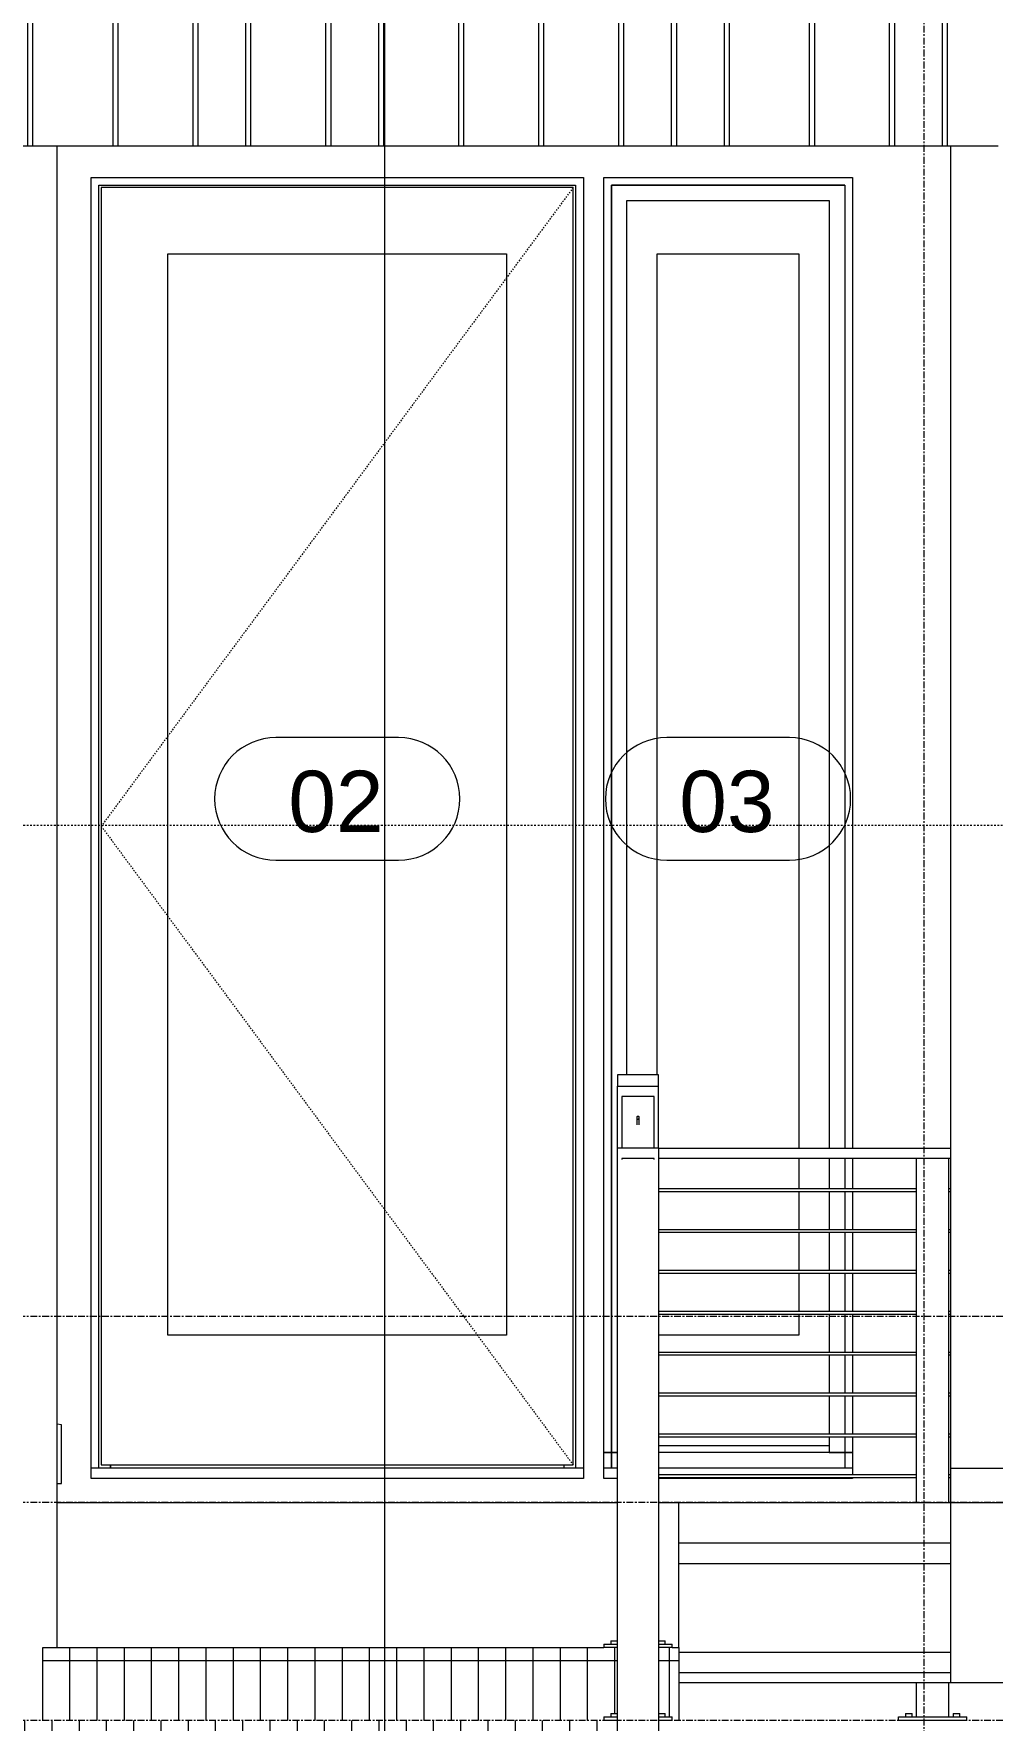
# Model space of a CAD drawing. Header units: inches. Extents: x -9021 to -7183, y -226 to 478.
# Drawn here: x -8691.9 to -8621.6, y 2.4 to 126.2 of the extents above; entities that cross this region are included whole.
import ezdxf

# ---------------------------------------------------------------- set-up
doc = ezdxf.new("R2010")
doc.units = ezdxf.units.IN
doc.header["$MEASUREMENT"] = 0
for name, pattern in [('Aligning Line 1_8_', [0.25, 0.125, -0.125]), ('Dash 1_16_', [0.125, 0.0625, -0.0625]), ('Grid Line 1_2_', [0.875, 0.5, -0.125, 0.125, -0.125])]:
    doc.linetypes.add(name, pattern=pattern)
for name, color, linetype, lineweight in [('A-DOOR', 31, 'Continuous', 18), ('A-DOOR-1', 31, 'Continuous', 9), ('A-DOOR-2', 31, 'Dash 1_16_', 9), ('A-DOOR-FRAM', 31, 'Continuous', 9), ('A-DOOR-IDEN', 31, 'Continuous', 9), ('A-FLOR', 192, 'Continuous', 18), ('A-FLOR-HRAL', 11, 'Continuous', 9), ('A-FLOR-LEVL-1', 51, 'Grid Line 1_2_', 9), ('A-GLAZ', 151, 'Continuous', 18), ('A-GLAZ-1', 151, 'Continuous', 9), ('A-WALL', 113, 'Continuous', 18), ('A-WALL-PATT-1', 111, 'Continuous', 9), ('G-ANNO-SYMB', 111, 'Aligning Line 1_8_', 9), ('G-ANNO-SYMB-1', 111, 'Continuous', 9), ('I-WALL', 2, 'Continuous', 18), ('S-BEAM', 12, 'Continuous', 9), ('S-GRID-1', 1, 'Grid Line 1_2_', 9), ('S-STRS', 31, 'Continuous', 9)]:
    doc.layers.add(name, color=color, linetype=linetype, lineweight=lineweight)
doc.styles.add('Arial_1', font='arial.ttf', dxfattribs={"height": 4.5})
pattern_1 = [(90, (-8715.264, 2.375), (-2, 1e-16), [])]
pattern_2 = [(90, (-8624.88, 114.3), (-51.125, 3e-15), [24, 0, 0, 0]), (90, (-8619.38, 114.3), (-51.125, 3e-15), [24, 0, 0, 0]), (90, (-8619.007, 114.3), (-51.125, 3e-15), [24, 0, 0, 0]), (90, (-8615.507, 114.3), (-51.125, 3e-15), [24, 0, 0, 0]), (90, (-8615.13, 114.3), (-51.125, 3e-15), [24, 0, 0, 0]), (90, (-8609.63, 114.3), (-51.125, 3e-15), [24, 0, 0, 0]), (90, (-8609.257, 114.3), (-51.125, 3e-15), [24, 0, 0, 0]), (90, (-8597.88, 114.3), (-51.125, 3e-15), [24, 0, 0, 0]), (90, (-8597.507, 114.3), (-51.125, 3e-15), [24, 0, 0, 0]), (90, (-8594.007, 114.3), (-51.125, 3e-15), [24, 0, 0, 0]), (90, (-8593.63, 114.3), (-51.125, 3e-15), [24, 0, 0, 0]), (90, (-8590.13, 114.3), (-51.125, 3e-15), [24, 0, 0, 0]), (90, (-8589.757, 114.3), (-51.125, 3e-15), [24, 0, 0, 0]), (90, (-8583.88, 114.3), (-51.125, 3e-15), [24, 0, 0, 0]), (90, (-8583.507, 114.3), (-51.125, 3e-15), [24, 0, 0, 0]), (90, (-8578.007, 114.3), (-51.125, 3e-15), [24, 0, 0, 0]), (90, (-8577.63, 114.3), (-51.125, 3e-15), [24, 0, 0, 0]), (90, (-8574.13, 114.3), (-51.125, 3e-15), [24, 0, 0, 0]), (90, (-8603.757, 114.3), (-51.125, 3e-15), [24, 0, 0, 0]), (90, (-8603.38, 114.3), (-51.125, 3e-15), [24, 0, 0, 0])]

# ---------------------------------------------------------------- blocks, each defined once
blk = doc.blocks.new('Railing - 2_ x 1_2_ 2-V2-BUILDING ELEVATION - NORTH _LAKE_')
at = {"layer": 'A-FLOR-HRAL'}
for p, q in [((-8648.76, 43.62), (-8648.76, 43.53)), ((-8646.38, 43.62), (-8648.76, 43.62)), ((-8646.38, 43.53), (-8646.38, 43.62)), ((-8650.07, 2.62), (-8649.07, 2.62)), ((-8650.07, 2.62), (-8650.07, 2.37)), ((-8649.57, 2.87), (-8649.57, 2.62)), ((-8649.57, 2.87), (-8649.07, 2.87)), ((-8646.07, 2.87), (-8645.57, 2.87)), ((-8646.07, 2.62), (-8645.07, 2.62)), ((-8645.57, 2.62), (-8645.57, 2.87)), ((-8645.07, 2.37), (-8645.07, 2.62)), ((-8649.07, 2.37), (-8650.07, 2.37)), ((-8645.07, 2.37), (-8646.07, 2.37))]:
    blk.add_line(p, q, dxfattribs=at)
blk = doc.blocks.new('Railing - Railing-1123708-BUILDING ELEVATION - NORTH _LAKE_')
at = {"layer": 'A-FLOR-HRAL'}
for p, q in [((-8649.07, -67.12), (-8649.07, 44.37)), ((-8646.07, 44.37), (-8649.07, 44.37)), ((-8646.07, 44.37), (-8646.07, -67.12))]:
    blk.add_line(p, q, dxfattribs=at)
blk.add_blockref('Railing - 2_ x 1_2_ 2-V2-BUILDING ELEVATION - NORTH _LAKE_', (0, 0))
blk = doc.blocks.new('Window-Picture-Andersen-A_Series - APW21080-2457717-BUILDING ELEVATION - NORTH _LAKE_')
at = {"layer": 'A-GLAZ-1'}
for p, q in [((-8689.88, 24.06), (-8690.19, 24.12)), ((-8689.88, 19.75), (-8689.88, 24.06)), ((-8690.19, 19.75), (-8689.88, 19.75))]:
    blk.add_line(p, q, dxfattribs=at)
blk = doc.blocks.new('Door-Outswing-Andersen-A_Series-Single - FWOD3180-2052488-BUILDING ELEVATION - NORTH _LAKE_')
at = {"layer": 'A-DOOR'}
for p, q in [((-8687.14, 20.87), (-8687.14, 115.06)), ((-8687.14, 115.06), (-8652.15, 115.06)), ((-8652.33, 114.87), (-8686.96, 114.87)), ((-8686.96, 114.87), (-8686.96, 21.13)), ((-8652.33, 21.13), (-8652.33, 114.87)), ((-8652.15, 115.06), (-8652.15, 20.87)), ((-8682.08, 30.63), (-8682.08, 110)), ((-8682.08, 110), (-8657.21, 110)), ((-8657.21, 110), (-8657.21, 30.63)), ((-8657.21, 30.63), (-8682.08, 30.63)), ((-8686.96, 21.13), (-8652.33, 21.13)), ((-8686.29, 20.87), (-8686.29, 21.13)), ((-8686.29, 21.13), (-8686.29, 20.87)), ((-8653.01, 21.13), (-8653.01, 20.87)), ((-8653.01, 21.13), (-8653.01, 20.87)), ((-8687.71, 20.12), (-8687.71, 20.87)), ((-8651.58, 20.87), (-8687.71, 20.87)), ((-8651.58, 20.12), (-8687.71, 20.12)), ((-8651.58, 20.87), (-8651.58, 20.12))]:
    blk.add_line(p, q, dxfattribs=at)
at = {"layer": 'A-DOOR-2'}
for p, q in [((-8652.33, 114.87), (-8686.96, 68)), ((-8686.96, 68), (-8652.33, 21.13))]:
    blk.add_line(p, q, dxfattribs=at)
blk = doc.blocks.new('Door-Sidelight-Andersen-A_Series - FWSLD-1780-2008674-BUILDING ELEVATION - NORTH _LAKE_')
at = {"layer": 'A-DOOR'}
for p, q in [((-8649.52, 20.87), (-8649.52, 115.06)), ((-8649.52, 115.06), (-8632.4, 115.06)), ((-8648.39, 49.76), (-8648.39, 113.93)), ((-8648.39, 113.93), (-8633.53, 113.93)), ((-8633.53, 113.93), (-8633.53, 44.37)), ((-8632.4, 115.06), (-8632.4, 44.37)), ((-8646.15, 49.76), (-8646.15, 110)), ((-8646.15, 110), (-8635.77, 110)), ((-8635.77, 110), (-8635.77, 44.37)), ((-8635.77, 43.62), (-8635.77, 41.37)), ((-8633.53, 43.62), (-8633.53, 41.37)), ((-8632.4, 43.62), (-8632.4, 41.37)), ((-8635.77, 41.19), (-8635.77, 38.37)), ((-8633.53, 41.19), (-8633.53, 38.37)), ((-8632.4, 41.19), (-8632.4, 38.37)), ((-8635.77, 38.19), (-8635.77, 35.37)), ((-8633.53, 38.19), (-8633.53, 35.37)), ((-8632.4, 38.19), (-8632.4, 35.37)), ((-8635.77, 35.19), (-8635.77, 32.37)), ((-8633.53, 35.19), (-8633.53, 32.37)), ((-8632.4, 35.19), (-8632.4, 32.37)), ((-8635.77, 32.19), (-8635.77, 30.63)), ((-8633.53, 32.19), (-8633.53, 29.37)), ((-8632.4, 32.19), (-8632.4, 29.37)), ((-8635.77, 30.63), (-8646.07, 30.63)), ((-8633.53, 29.19), (-8633.53, 26.37)), ((-8632.4, 29.19), (-8632.4, 26.37)), ((-8633.53, 26.19), (-8633.53, 23.37)), ((-8632.4, 26.19), (-8632.4, 23.37)), ((-8633.53, 22.51), (-8646.07, 22.51)), ((-8633.53, 23.19), (-8633.53, 22.02)), ((-8632.4, 23.19), (-8632.4, 20.87)), ((-8649.07, 22.02), (-8650.08, 22.02)), ((-8650.08, 22.02), (-8649.07, 22.02)), ((-8631.83, 22.02), (-8646.07, 22.02)), ((-8633.53, 22.02), (-8631.83, 22.02)), ((-8650.08, 20.12), (-8650.08, 20.87)), ((-8649.07, 20.87), (-8650.08, 20.87)), ((-8649.07, 20.12), (-8650.08, 20.12)), ((-8631.83, 20.87), (-8646.07, 20.87)), ((-8631.83, 20.12), (-8646.07, 20.12)), ((-8631.83, 20.87), (-8631.83, 20.37)), ((-8631.83, 20.19), (-8631.83, 20.12))]:
    blk.add_line(p, q, dxfattribs=at)
at = {"layer": 'A-DOOR-1'}
for p, q in [((-8646.15, 49.76), (-8646.15, 110)), ((-8646.15, 110), (-8635.77, 110)), ((-8635.77, 110), (-8635.77, 44.37)), ((-8635.77, 43.62), (-8635.77, 41.37)), ((-8635.77, 41.19), (-8635.77, 38.37)), ((-8635.77, 38.19), (-8635.77, 35.37)), ((-8635.77, 35.19), (-8635.77, 32.37)), ((-8635.77, 32.19), (-8635.77, 30.63)), ((-8635.77, 30.63), (-8646.07, 30.63))]:
    blk.add_line(p, q, dxfattribs=at)
at = {"layer": 'A-DOOR-FRAM'}
for p, q in [((-8632.4, 115.06), (-8649.52, 115.06)), ((-8649.52, 115.06), (-8649.52, 20.87)), ((-8632.4, 115.06), (-8632.4, 44.37)), ((-8632.4, 43.62), (-8632.4, 41.37)), ((-8632.4, 41.19), (-8632.4, 38.37)), ((-8632.4, 38.19), (-8632.4, 35.37)), ((-8632.4, 35.19), (-8632.4, 32.37)), ((-8632.4, 32.19), (-8632.4, 29.37)), ((-8632.4, 29.19), (-8632.4, 26.37)), ((-8632.4, 26.19), (-8632.4, 23.37)), ((-8633.53, 22.51), (-8646.07, 22.51)), ((-8632.4, 23.19), (-8632.4, 20.87))]:
    blk.add_line(p, q, dxfattribs=at)
blk = doc.blocks.new('Plywood Web Joist - 9 1_2_ TJI110 _ 16_ O_C_-1953454-BUILDING ELEVATION - NORTH _LAKE_')
at = {"layer": 'S-BEAM'}
for p, q in [((-8624.63, 15.38), (-8644.57, 15.38)), ((-8644.57, 13.88), (-8624.63, 13.88)), ((-8644.57, 7.38), (-8624.63, 7.38)), ((-8644.57, 5.88), (-8624.63, 5.88))]:
    blk.add_line(p, q, dxfattribs=at)
blk = doc.blocks.new('Railing - 2_ x 1_2_ 2-V14-BUILDING ELEVATION - NORTH _LAKE_')
at = {"layer": 'A-FLOR-HRAL'}
for p, q in [((-8627.13, 18.38), (-8627.13, 43.62)), ((-8624.76, 18.38), (-8624.76, 43.62)), ((-8627.13, 2.62), (-8627.13, 5.13)), ((-8624.76, 2.62), (-8624.76, 5.13)), ((-8628.44, 2.62), (-8623.44, 2.62)), ((-8628.44, 2.37), (-8628.44, 2.62)), ((-8627.94, 2.87), (-8627.94, 2.62)), ((-8627.94, 2.87), (-8627.69, 2.87)), ((-8627.69, 2.87), (-8627.44, 2.87)), ((-8627.44, 2.62), (-8627.44, 2.87)), ((-8624.44, 2.87), (-8624.44, 2.62)), ((-8624.44, 2.87), (-8624.19, 2.87)), ((-8624.19, 2.87), (-8623.94, 2.87)), ((-8623.94, 2.62), (-8623.94, 2.87)), ((-8623.44, 2.37), (-8623.44, 2.62)), ((-8623.44, 2.37), (-8628.44, 2.37))]:
    blk.add_line(p, q, dxfattribs=at)
blk = doc.blocks.new('Railing - 2_ x 1_2_ 2-1997182-BUILDING ELEVATION - NORTH _LAKE_')
at = {"layer": 'A-FLOR-HRAL'}
for p, q in [((-8648.76, 48.16), (-8648.76, 44.37)), ((-8646.38, 48.16), (-8648.76, 48.16)), ((-8646.38, 44.37), (-8646.38, 48.16)), ((-8650.07, 7.96), (-8649.07, 7.96)), ((-8650.07, 7.96), (-8650.07, 7.71)), ((-8649.07, 7.71), (-8650.07, 7.71)), ((-8649.57, 8.21), (-8649.57, 7.96)), ((-8649.57, 8.21), (-8649.07, 8.21)), ((-8646.07, 8.21), (-8645.57, 8.21)), ((-8646.07, 7.96), (-8645.07, 7.96)), ((-8645.07, 7.71), (-8646.07, 7.71)), ((-8645.57, 7.96), (-8645.57, 8.21)), ((-8645.07, 7.71), (-8645.07, 7.96))]:
    blk.add_line(p, q, dxfattribs=at)
blk = doc.blocks.new('Railing - Railing-1997089-BUILDING ELEVATION - NORTH _LAKE_')
at = {"layer": 'A-FLOR-HRAL'}
for p, q in [((-8646.07, 49.76), (-8649.07, 49.76)), ((-8649.07, 49.76), (-8649.07, 48.91)), ((-8646.07, 48.91), (-8646.07, 49.76)), ((-8649.07, 48.91), (-8646.07, 48.91)), ((-8649.07, 44.37), (-8649.07, 48.91)), ((-8646.07, 44.37), (-8646.07, 48.91)), ((-8647.66, 46.6), (-8647.66, 46.09)), ((-8647.48, 46.09), (-8647.48, 46.6)), ((-8646.07, 44.37), (-8624.63, 44.37)), ((-8624.63, 43.62), (-8646.07, 43.62)), ((-8627.13, 41.38), (-8646.07, 41.38)), ((-8646.07, 41.19), (-8627.13, 41.19)), ((-8624.63, 41.38), (-8624.76, 41.38)), ((-8624.76, 41.19), (-8624.63, 41.19)), ((-8627.13, 38.38), (-8646.07, 38.38)), ((-8624.63, 38.38), (-8624.76, 38.38)), ((-8646.07, 38.19), (-8627.13, 38.19)), ((-8624.76, 38.19), (-8624.63, 38.19)), ((-8627.13, 35.38), (-8646.07, 35.38)), ((-8646.07, 35.19), (-8627.13, 35.19)), ((-8624.63, 35.38), (-8624.76, 35.38)), ((-8624.76, 35.19), (-8624.63, 35.19)), ((-8627.13, 32.38), (-8646.07, 32.38)), ((-8646.07, 32.19), (-8627.13, 32.19)), ((-8624.63, 32.38), (-8624.76, 32.38)), ((-8624.76, 32.19), (-8624.63, 32.19)), ((-8627.13, 29.38), (-8646.07, 29.38)), ((-8646.07, 29.19), (-8627.13, 29.19)), ((-8624.63, 29.38), (-8624.76, 29.38)), ((-8624.76, 29.19), (-8624.63, 29.19)), ((-8627.13, 26.38), (-8646.07, 26.38)), ((-8646.07, 26.19), (-8627.13, 26.19)), ((-8624.63, 26.38), (-8624.76, 26.38)), ((-8624.76, 26.19), (-8624.63, 26.19)), ((-8627.13, 23.38), (-8646.07, 23.38)), ((-8646.07, 23.19), (-8627.13, 23.19)), ((-8624.63, 23.38), (-8624.76, 23.38)), ((-8624.76, 23.19), (-8624.63, 23.19)), ((-8627.13, 20.38), (-8646.07, 20.38)), ((-8646.07, 20.19), (-8627.13, 20.19)), ((-8624.63, 20.38), (-8624.76, 20.38)), ((-8624.76, 20.19), (-8624.63, 20.19))]:
    blk.add_line(p, q, dxfattribs=at)
at = {"layer": 'A-FLOR-HRAL', "flags": 128}
for points in [[(-8647.48, 46.6), (-8647.48, 46.63), (-8647.49, 46.66), (-8647.5, 46.68), (-8647.52, 46.69), (-8647.55, 46.7), (-8647.57, 46.71), (-8647.59, 46.7), (-8647.62, 46.69), (-8647.64, 46.68), (-8647.65, 46.66), (-8647.66, 46.63), (-8647.66, 46.6)], [(-8647.66, 46.6), (-8647.66, 46.57), (-8647.65, 46.55), (-8647.64, 46.53), (-8647.62, 46.51), (-8647.59, 46.5), (-8647.57, 46.5), (-8647.55, 46.5), (-8647.52, 46.51), (-8647.5, 46.53), (-8647.49, 46.55), (-8647.48, 46.57), (-8647.48, 46.6)]]:
    blk.add_lwpolyline(points, dxfattribs=at)
for name in ['Railing - 2_ x 1_2_ 2-1997182-BUILDING ELEVATION - NORTH _LAKE_', 'Railing - 2_ x 1_2_ 2-V14-BUILDING ELEVATION - NORTH _LAKE_']:
    blk.add_blockref(name, (0, 0))
blk = doc.blocks.new('Door Tag - Type Mark-1713542-BUILDING ELEVATION - NORTH _LAKE_')
at = {"layer": 'A-DOOR-IDEN'}
for p, q in [((-8764.44, 51.25), (-8773.44, 51.25)), ((-8773.44, 42.25), (-8764.44, 42.25))]:
    blk.add_line(p, q, dxfattribs=at)
for centre, start, end in [((-8773.44, 46.75), 90, 270), ((-8764.44, 46.75), 270, 90)]:
    blk.add_arc(centre, 4.5, start, end, dxfattribs=at)

msp = doc.modelspace()

# ---------------------------------------------------------------- hatches: boundary and pattern name
at = {"layer": 'A-WALL-PATT-1'}
h = msp.add_hatch(dxfattribs=at)
h.set_pattern_fill('FP_8', color=256, style=0, pattern_type=2)
h.set_pattern_definition(pattern_2)
h.paths.add_polyline_path([(-8689.68, 117.94), (-8629.38, 117.94), (-8629.38, 149.94), (-8671.89, 149.94), (-8671.89, 241.44), (-8629.38, 241.44), (-8629.38, 274.14), (-8749.6, 394.36), (-8869.82, 274.14), (-8869.82, 117.94), (-8698.94, 117.94)], flags=0)
h.paths.add_polyline_path([(-8737.76, 149.94), (-8828.51, 149.94), (-8828.51, 241.44), (-8737.76, 241.44), (-8737.76, 154.25)], flags=0)
h = msp.add_hatch(dxfattribs=at)
h.set_pattern_fill('FP_8', color=256, style=0, pattern_type=2)
h.set_pattern_definition(pattern_2)
h.paths.add_polyline_path([(-8624.89, 117.94), (-8621.13, 117.94), (-8621.13, 153.63), (-8624.14, 153.63), (-8624.14, 149.94), (-8629.38, 149.94), (-8629.38, 117.94)], flags=0)
h.paths.add_polyline_path([(-8621.13, 238.5), (-8621.13, 265.89), (-8629.38, 274.14), (-8629.38, 241.44), (-8624.14, 241.44), (-8624.14, 238.5), (-8621.84, 238.5)], flags=0)
at = {"layer": 'S-STRS'}
h = msp.add_hatch(dxfattribs=at)
h.set_pattern_fill('FP_14', color=256, style=0, pattern_type=2)
h.set_pattern_definition(pattern_1)
h.paths.add_polyline_path([(-8691.26, 6.77), (-8649.07, 6.77), (-8649.07, 7.71), (-8691.26, 7.71)], flags=0)
h.paths.add_polyline_path([(-8645.69, 6.77), (-8644.57, 6.77), (-8644.57, 7.71), (-8646.07, 7.71), (-8646.07, 6.77), (-8645.71, 6.77)], flags=0)
h = msp.add_hatch(dxfattribs=at)
h.set_pattern_fill('FP_14', color=256, style=0, pattern_type=2)
h.set_pattern_definition(pattern_1)
h.paths.add_polyline_path([(-8691.26, 2.37), (-8650.07, 2.37), (-8650.07, 2.62), (-8649.57, 2.62), (-8649.56, 2.88), (-8649.07, 2.88), (-8649.07, 6.77), (-8691.26, 6.77), (-8691.26, 3.21)], flags=0)
h.paths.add_polyline_path([(-8645.07, 2.37), (-8644.57, 2.37), (-8644.57, 6.77), (-8646.07, 6.77), (-8646.06, 2.88), (-8645.57, 2.88), (-8645.57, 2.62), (-8645.07, 2.62)], flags=0)
h = msp.add_hatch(dxfattribs=at)
h.set_pattern_fill('FP_3', color=256, style=0, pattern_type=2)
h.set_pattern_definition([(90, (-8716.569, -117.625), (-2, 1e-16), [])])
h.paths.add_polyline_path([(-8692.57, 1.43), (-8649.07, 1.43), (-8649.08, 2.37), (-8692.57, 2.37), (-8692.57, 2.03)], flags=0)
h.paths.add_polyline_path([(-8645.69, 1.43), (-8644.57, 1.43), (-8644.57, 2.37), (-8646.07, 2.37), (-8646.07, 1.43), (-8645.71, 1.43)], flags=0)

# ---------------------------------------------------------------- linework, layer by layer
at = {"layer": 'A-FLOR'}
for p, q in [((-8624.63, 20.87), (-8614.69, 20.87)), ((-8624.63, 20.87), (-8624.63, 5.12)), ((-8690.19, 18.37), (-8649.07, 18.37)), ((-8646.07, 18.37), (-8624.63, 18.37)), ((-8644.57, 7.71), (-8644.57, 18.37)), ((-8424.01, 5.12), (-8644.57, 5.12))]:
    msp.add_line(p, q, dxfattribs=at)
at = {"layer": 'A-FLOR-LEVL-1'}
for p, q in [((-8318.04, 32), (-9000.2, 32)), ((-8318.04, 18.37), (-9000.2, 18.37)), ((-8318.04, 2.37), (-9000.2, 2.37))]:
    msp.add_line(p, q, dxfattribs=at)
at = {"layer": 'A-WALL'}
for p, q in [((-8690.19, 7.71), (-8690.19, 117.94)), ((-8624.63, 117.94), (-8624.63, 20.87)), ((-8687.71, 20.87), (-8687.71, 115.62)), ((-8687.71, 115.62), (-8651.58, 115.62)), ((-8651.58, 115.62), (-8651.58, 20.87)), ((-8650.08, 20.87), (-8650.08, 115.62)), ((-8650.08, 115.62), (-8631.83, 115.62)), ((-8631.83, 115.62), (-8631.83, 44.37)), ((-8631.83, 43.63), (-8631.83, 41.37)), ((-8631.83, 41.19), (-8631.83, 38.37)), ((-8631.83, 38.19), (-8631.83, 35.37)), ((-8631.83, 35.19), (-8631.83, 32.37)), ((-8631.83, 32.19), (-8631.83, 29.37)), ((-8631.83, 29.19), (-8631.83, 26.37)), ((-8631.83, 26.19), (-8631.83, 23.37)), ((-8631.83, 23.19), (-8631.83, 20.87)), ((-8624.63, 18.37), (-8424.01, 18.37))]:
    msp.add_line(p, q, dxfattribs=at)
at = {"layer": 'G-ANNO-SYMB'}
msp.add_line((-8919.93, 68.08), (-8604.63, 68.08), dxfattribs=at)
at = {"layer": 'G-ANNO-SYMB-1'}
msp.add_line((-8666.17, 384.38), (-8666.17, -196.9), dxfattribs=at)
at = {"layer": 'I-WALL'}
msp.add_line((-8869.82, 117.94), (-8621.13, 117.94), dxfattribs=at)
at = {"layer": 'S-GRID-1'}
msp.add_line((-8626.57, -194), (-8626.57, 454.14), dxfattribs=at)
at = {"layer": 'S-STRS'}
for p, q in [((-8691.26, 6.77), (-8691.26, 7.71)), ((-8691.26, 7.71), (-8650.07, 7.71)), ((-8645.07, 7.71), (-8644.57, 7.71)), ((-8644.57, 7.71), (-8644.57, 6.77)), ((-8691.26, 2.37), (-8691.26, 6.77)), ((-8691.26, 6.77), (-8649.07, 6.77)), ((-8646.07, 6.77), (-8644.57, 6.77)), ((-8644.57, 6.77), (-8644.57, 2.37))]:
    msp.add_line(p, q, dxfattribs=at)

# ---------------------------------------------------------------- block references
at = {"layer": 'A-DOOR'}
for name in ['Door-Outswing-Andersen-A_Series-Single - FWOD3180-2052488-BUILDING ELEVATION - NORTH _LAKE_', 'Door-Sidelight-Andersen-A_Series - FWSLD-1780-2008674-BUILDING ELEVATION - NORTH _LAKE_']:
    msp.add_blockref(name, (0, 0), dxfattribs=at)
at = {"layer": 'A-DOOR-IDEN'}
for p in [(99.3, 23.25), (127.98, 23.25)]:
    msp.add_blockref('Door Tag - Type Mark-1713542-BUILDING ELEVATION - NORTH _LAKE_', p, dxfattribs=at)
at = {"layer": 'A-FLOR-HRAL'}
for name in ['Railing - Railing-1997089-BUILDING ELEVATION - NORTH _LAKE_', 'Railing - Railing-1123708-BUILDING ELEVATION - NORTH _LAKE_']:
    msp.add_blockref(name, (0, 0), dxfattribs=at)
at = {"layer": 'A-GLAZ'}
msp.add_blockref('Window-Picture-Andersen-A_Series - APW21080-2457717-BUILDING ELEVATION - NORTH _LAKE_', (0, 0), dxfattribs=at)
at = {"layer": 'S-BEAM'}
msp.add_blockref('Plywood Web Joist - 9 1_2_ TJI110 _ 16_ O_C_-1953454-BUILDING ELEVATION - NORTH _LAKE_', (0, 0), dxfattribs=at)

# ---------------------------------------------------------------- texts
at = {"layer": 'A-DOOR-IDEN', "char_height": 4.5, "width": 8.484, "attachment_point": 1, "style": 'Arial_1'}
for s, insert in [('02', (-8673.23, 72.07)), ('03', (-8644.54, 72.07))]:
    msp.add_mtext(s, dxfattribs=dict(at, insert=insert))

doc.saveas('drawing.dxf')
